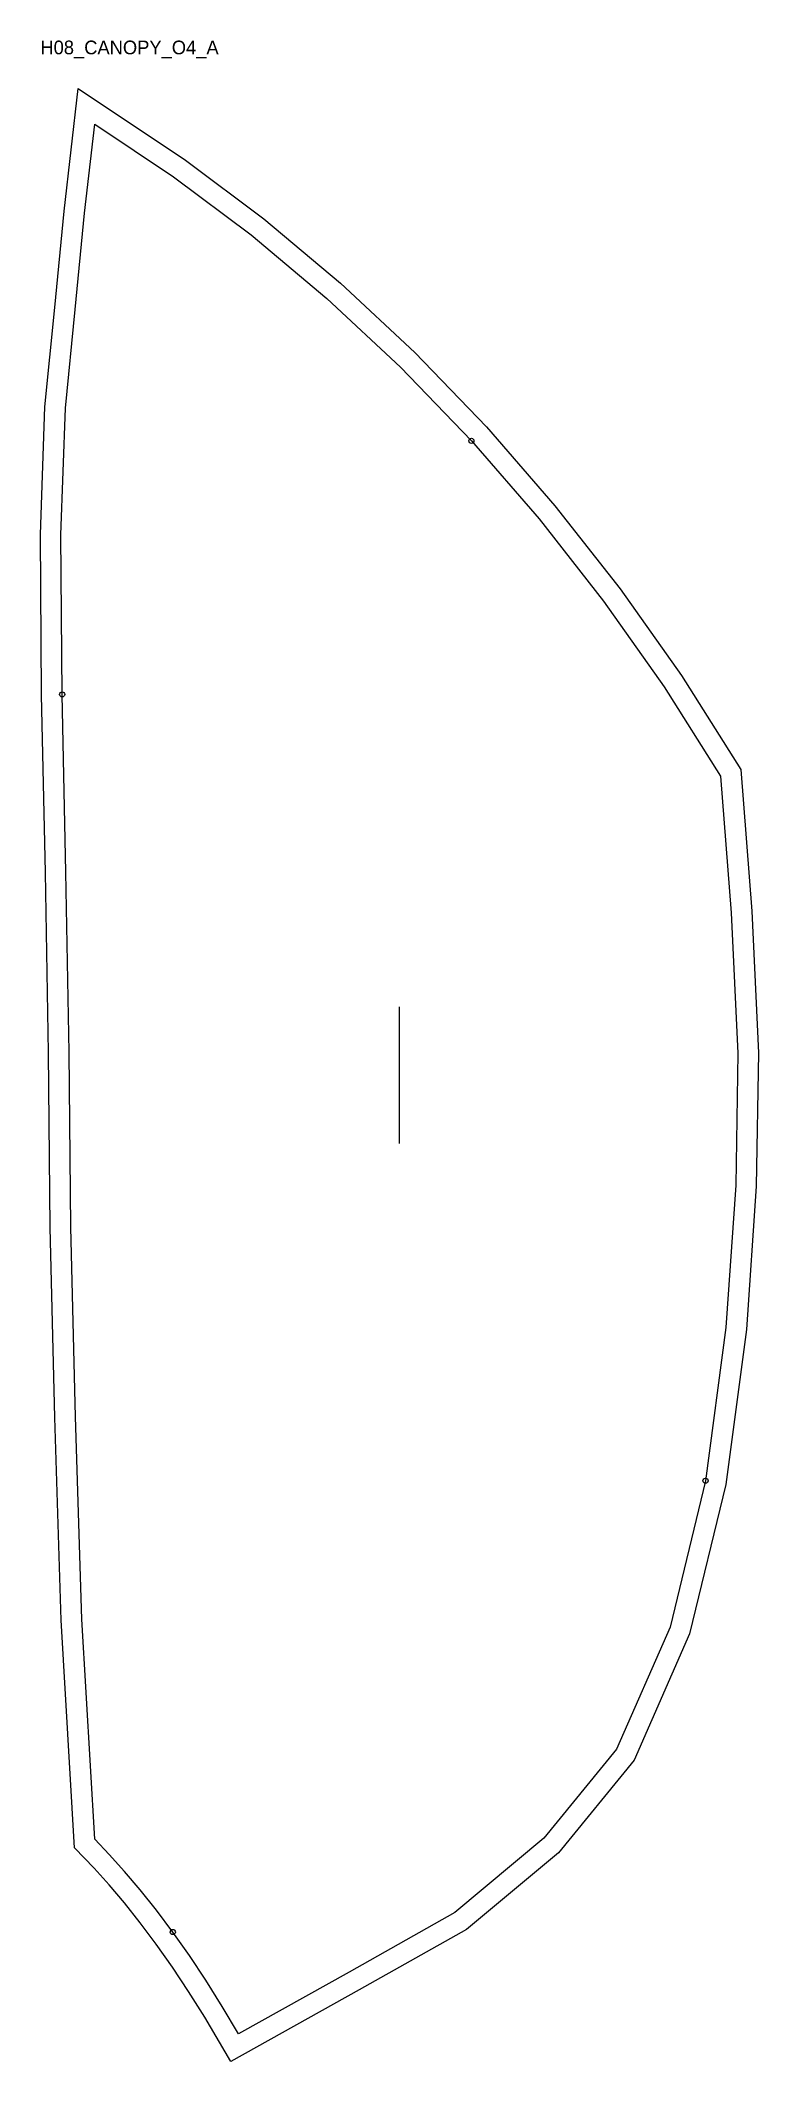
# Model space of a CAD drawing. Header units: millimetres. Extents: x -32 to 388, y -130 to 1051.
import ezdxf

# ---------------------------------------------------------------- set-up
doc = ezdxf.new("R2010")
doc.units = ezdxf.units.MM
for name, color, linetype in [('CUT', 1, 'Continuous'), ('GRAIN', 3, 'Continuous'), ('ID', 7, 'Continuous'), ('NOTCH', 2, 'Continuous'), ('SEAM', 5, 'Continuous')]:
    doc.layers.add(name, color=color, linetype=linetype)

msp = doc.modelspace()

# ---------------------------------------------------------------- linework, layer by layer
at = {"layer": 'CUT'}
msp.add_lwpolyline([(-11.7, -5.1), (-19.6, 127.9), (-23.3, 246.3), (-26, 357.2), (-26.9, 459.5), (-28.8, 564.6), (-31, 668.4), (-31.7, 762), (-29.1, 836.6), (-23.3, 894.6), (-17.8, 950.9), (-9.7, 1022.5), (53, 980.7), (98.8, 946.4), (143.5, 908.9), (186.9, 868.3), (228.7, 824.8), (268.7, 778.7), (306.7, 730.2), (342.5, 679.7), (377.1, 624.8), (383.6, 541.9), (387.5, 459.2), (386.2, 381.4), (380.5, 297.6), (368.4, 207.1), (347.3, 119.8), (314.9, 46.1), (270.7, -8), (217, -52.9), (154.4, -88.1), (79.5, -130), (64.2, -104.1), (54.8, -89), (45.4, -74.8), (35.9, -61.4), (26.6, -48.9), (17.4, -37.3), (8.4, -26.8), (-0.3, -17.1), (-11.7, -5.1)], close=True, dxfattribs=at)
at = {"layer": 'GRAIN'}
msp.add_line((177.9, 406.2), (177.9, 486.2), dxfattribs=at)
at = {"layer": 'NOTCH'}
for centre in [(219.9, 816.7), (-19, 668.6), (356.6, 209.3), (45.6, -54.3)]:
    msp.add_circle(centre, 1.5, dxfattribs=at)
at = {"layer": 'SEAM'}
msp.add_lwpolyline([(0, 0), (-7.6, 128.5), (-11.3, 246.6), (-14, 357.4), (-14.9, 459.7), (-16.8, 564.8), (-19, 668.6), (-19.7, 761.8), (-17.1, 835.8), (-11.4, 893.4), (-5.9, 949.7), (0, 1001.6), (46, 970.9), (91.3, 937), (135.6, 899.9), (178.5, 859.7), (219.9, 816.7), (259.4, 771.1), (297.1, 723.1), (332.5, 673), (365.4, 620.9), (371.6, 541.1), (375.5, 459), (374.2, 381.9), (368.5, 298.8), (356.6, 209.3), (335.9, 123.7), (304.6, 52.5), (262.2, 0.5), (210.2, -42.9), (148.6, -77.7), (83.9, -113.8), (74.5, -97.8), (64.9, -82.5), (55.3, -68), (45.6, -54.3), (36, -41.5), (26.6, -29.7), (17.4, -18.9), (8.5, -9)], close=True, dxfattribs=at)

# ---------------------------------------------------------------- texts
at = {"layer": 'ID'}
msp.add_text('H08_CANOPY_O4_A', height=8, dxfattribs=at).set_placement((-31.7, 1042.5))

doc.saveas('drawing.dxf')
